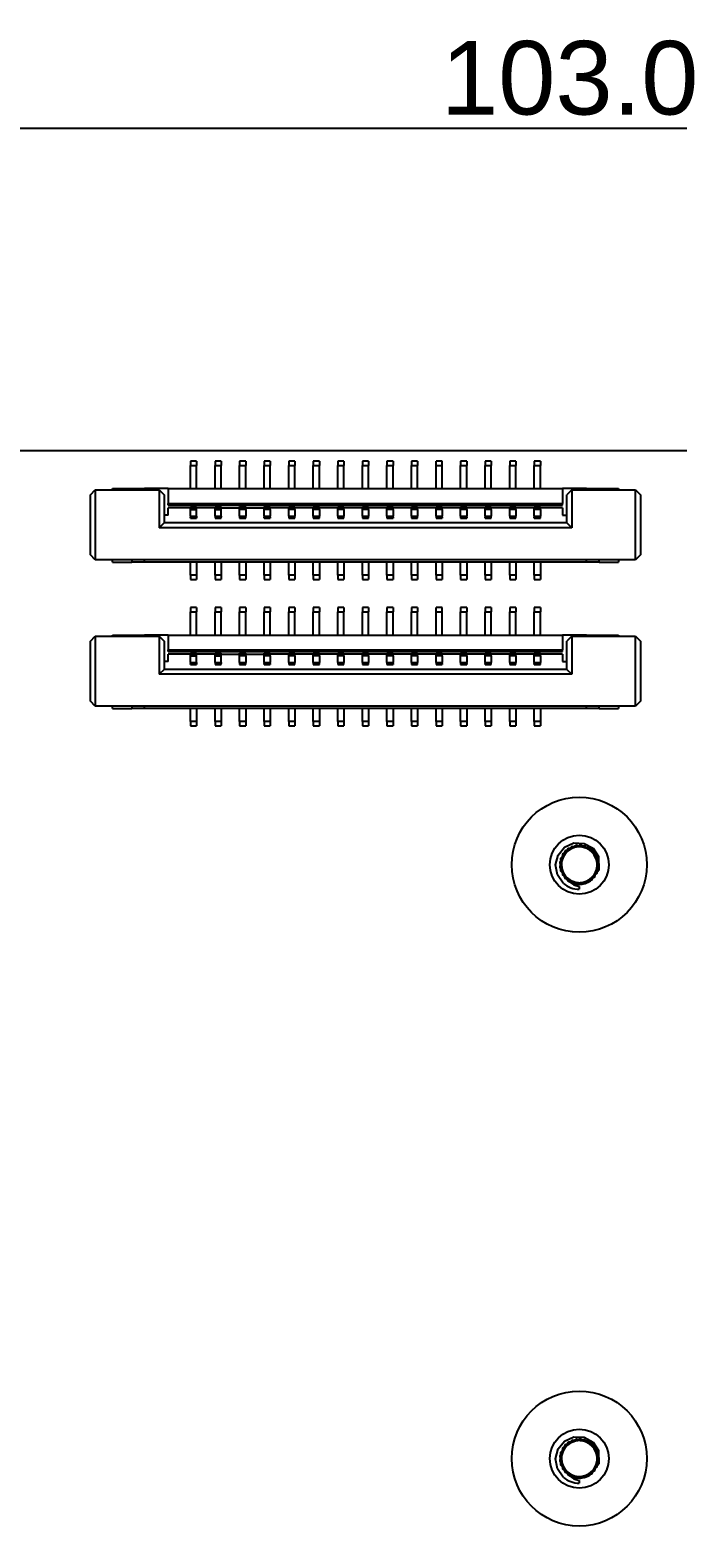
# Model space of a CAD drawing. Header units: millimetres. Extents: x 239 to 841, y 198 to 536.
# Drawn here: x 569 to 595.3, y 413.9 to 474.8 of the extents above; entities that cross this region are included whole.
import ezdxf

# ---------------------------------------------------------------- set-up
doc = ezdxf.new("R2010")
doc.units = ezdxf.units.MM
doc.styles.get("Standard").update_dxf_attribs({"font": 'arial.ttf'})
doc.dimstyles.get("Standard").update_dxf_attribs({"dimtxt": 3, "dimasz": 2, "dimexe": 0.5, "dimexo": 0.5, "dimgap": 0.5, "dimtad": 1, "dimdec": 1, "dimzin": 0, "dimdsep": 46, "dimtxsty": 'Standard', "dimcen": 0.09, "dimclrd": 253, "dimclre": 253, "dimclrt": 6, "dimadec": 0, "dimazin": 0, "dimtfac": 1, "dimtdec": 1, "dimtofl": 0, "dimtmove": 0, "dimatfit": 3, "dimfxl": 1, "dimtolj": 1, "dimtzin": 0, "dimarcsym": 0})

# ---------------------------------------------------------------- blocks, each defined once
blk = doc.blocks.new('*D3')
at = {"color": 253, "lineweight": -2}
for p, q in [((539.446, 455.662), (539.446, 471.347)), ((642.446, 455.662), (642.446, 471.347)), ((541.446, 470.847), (640.446, 470.847))]:
    blk.add_line(p, q, dxfattribs=at)
at = {"color": 253}
for points in [[(541.446, 471.181), (541.446, 470.514), (539.446, 470.847)], [(640.446, 471.181), (640.446, 470.514), (642.446, 470.847)]]:
    blk.add_solid(points, dxfattribs=at)
at = {"layer": 'Defpoints', "color": 0}
for p in [(642.446, 470.847), (539.446, 455.162), (642.446, 455.162)]:
    blk.add_point(p, dxfattribs=at)
at = {"color": 6, "insert": (590.946, 472.88), "char_height": 3, "attachment_point": 5}
blk.add_mtext('\\A1;103.0', dxfattribs=at)

msp = doc.modelspace()

# ---------------------------------------------------------------- linework, layer by layer
for p, q in [((538.446, 457.71), (643.446, 457.71)), ((575.753, 457.278), (575.503, 457.278)), ((575.503, 457.278), (575.503, 457.105)), ((575.753, 457.278), (575.753, 457.105)), ((576.753, 457.278), (576.503, 457.278)), ((576.503, 457.278), (576.503, 457.105)), ((576.753, 457.278), (576.753, 457.105)), ((577.753, 457.278), (577.503, 457.278)), ((577.503, 457.278), (577.503, 457.105)), ((577.753, 457.278), (577.753, 457.105)), ((578.753, 457.278), (578.503, 457.278)), ((578.503, 457.278), (578.503, 457.105)), ((578.753, 457.278), (578.753, 457.105)), ((579.753, 457.278), (579.503, 457.278)), ((579.503, 457.278), (579.503, 457.105)), ((579.753, 457.278), (579.753, 457.105)), ((580.753, 457.278), (580.503, 457.278)), ((580.503, 457.278), (580.503, 457.105)), ((580.753, 457.278), (580.753, 457.105)), ((581.753, 457.278), (581.503, 457.278)), ((581.503, 457.278), (581.503, 457.105)), ((581.753, 457.278), (581.753, 457.105)), ((582.753, 457.278), (582.503, 457.278)), ((582.503, 457.278), (582.503, 457.105)), ((582.753, 457.278), (582.753, 457.105)), ((583.753, 457.278), (583.503, 457.278)), ((583.503, 457.278), (583.503, 457.105)), ((583.753, 457.278), (583.753, 457.105)), ((584.753, 457.278), (584.503, 457.278)), ((584.503, 457.278), (584.503, 457.105)), ((584.753, 457.278), (584.753, 457.105)), ((585.753, 457.278), (585.503, 457.278)), ((585.503, 457.105), (585.503, 457.278)), ((585.753, 457.105), (585.753, 457.278)), ((586.753, 457.278), (586.503, 457.278)), ((586.503, 457.278), (586.503, 457.105)), ((586.753, 457.278), (586.753, 457.105)), ((587.753, 457.278), (587.503, 457.278)), ((587.503, 457.278), (587.503, 457.105)), ((587.753, 457.278), (587.753, 457.105)), ((588.753, 457.278), (588.503, 457.278)), ((588.503, 457.278), (588.503, 457.105)), ((588.753, 457.278), (588.753, 457.105)), ((589.753, 457.278), (589.503, 457.278)), ((589.503, 457.278), (589.503, 457.105)), ((589.753, 457.278), (589.753, 457.105)), ((575.503, 456.157), (575.503, 457.105)), ((575.503, 457.105), (575.753, 457.105)), ((575.753, 456.157), (575.753, 457.105)), ((576.503, 456.157), (576.503, 457.105)), ((576.503, 457.105), (576.753, 457.105)), ((576.753, 456.157), (576.753, 457.105)), ((577.503, 456.157), (577.503, 457.105)), ((577.503, 457.105), (577.753, 457.105)), ((577.753, 456.157), (577.753, 457.105)), ((578.503, 456.157), (578.503, 457.105)), ((578.503, 457.105), (578.753, 457.105)), ((578.753, 456.157), (578.753, 457.105)), ((579.503, 456.157), (579.503, 457.105)), ((579.503, 457.105), (579.753, 457.105)), ((579.753, 456.157), (579.753, 457.105)), ((580.503, 456.157), (580.503, 457.105)), ((580.503, 457.105), (580.753, 457.105)), ((580.753, 456.157), (580.753, 457.105)), ((581.503, 456.157), (581.503, 457.105)), ((581.503, 457.105), (581.753, 457.105)), ((581.753, 456.157), (581.753, 457.105)), ((582.503, 456.157), (582.503, 457.105)), ((582.503, 457.105), (582.753, 457.105)), ((582.753, 456.157), (582.753, 457.105)), ((583.503, 456.157), (583.503, 457.105)), ((583.503, 457.105), (583.753, 457.105)), ((583.753, 456.157), (583.753, 457.105)), ((584.503, 456.157), (584.503, 457.105)), ((584.503, 457.105), (584.753, 457.105)), ((584.753, 456.157), (584.753, 457.105)), ((585.503, 456.157), (585.503, 457.105)), ((585.503, 457.105), (585.753, 457.105)), ((585.753, 456.157), (585.753, 457.105)), ((586.503, 456.157), (586.503, 457.105)), ((586.503, 457.105), (586.753, 457.105)), ((586.753, 456.157), (586.753, 457.105)), ((587.503, 456.157), (587.503, 457.105)), ((587.503, 457.105), (587.753, 457.105)), ((587.753, 456.157), (587.753, 457.105)), ((588.503, 456.157), (588.503, 457.105)), ((588.503, 457.105), (588.753, 457.105)), ((588.753, 456.157), (588.753, 457.105)), ((589.503, 456.157), (589.503, 457.105)), ((589.503, 457.105), (589.753, 457.105)), ((589.753, 456.157), (589.753, 457.105)), ((571.428, 455.907), (571.628, 456.107)), ((571.628, 456.107), (571.628, 453.257)), ((571.628, 456.107), (574.228, 456.107)), ((572.328, 456.157), (573.108, 456.157)), ((572.328, 456.107), (572.328, 456.157)), ((573.108, 456.157), (573.628, 456.157)), ((573.108, 456.157), (573.108, 456.107)), ((574.598, 456.157), (573.628, 456.157)), ((573.628, 456.157), (573.628, 456.107)), ((574.228, 456.107), (574.428, 455.907)), ((574.228, 456.107), (574.228, 454.557)), ((574.598, 456.157), (574.598, 455.557)), ((574.598, 456.157), (590.658, 456.157)), ((591.628, 456.157), (590.658, 456.157)), ((590.658, 456.157), (590.658, 455.557)), ((591.028, 456.107), (590.828, 455.907)), ((591.028, 456.107), (593.628, 456.107)), ((591.028, 456.107), (591.028, 454.557)), ((591.628, 456.157), (592.148, 456.157)), ((591.628, 456.107), (591.628, 456.157)), ((592.148, 456.157), (592.928, 456.157)), ((592.148, 456.107), (592.148, 456.157)), ((592.928, 456.157), (592.928, 456.107)), ((593.628, 456.107), (593.828, 455.907)), ((593.628, 453.257), (593.628, 456.107)), ((571.428, 453.457), (571.428, 455.907)), ((574.428, 455.907), (574.428, 454.757)), ((574.598, 455.557), (590.658, 455.557)), ((574.598, 455.481), (574.598, 455.557)), ((574.598, 455.481), (590.658, 455.481)), ((590.658, 455.481), (590.658, 455.557)), ((590.828, 454.757), (590.828, 455.907)), ((593.828, 455.907), (593.828, 453.457)), ((574.598, 455.078), (574.428, 455.078)), ((574.598, 455.078), (574.598, 455.378)), ((575.503, 455.378), (574.598, 455.378)), ((575.503, 455.394), (575.503, 455.411)), ((575.753, 455.411), (575.503, 455.411)), ((575.503, 455.302), (575.503, 455.394)), ((575.503, 455.394), (575.753, 455.394)), ((575.503, 455.037), (575.503, 455.302)), ((575.503, 455.302), (575.753, 455.302)), ((575.503, 455.037), (575.503, 454.999)), ((575.503, 455.037), (575.753, 455.037)), ((575.503, 454.999), (575.753, 454.999)), ((575.503, 454.991), (575.503, 454.999)), ((575.503, 454.955), (575.503, 454.991)), ((575.503, 454.991), (575.753, 454.991)), ((575.503, 454.955), (575.753, 454.955)), ((575.753, 455.394), (575.753, 455.411)), ((575.753, 455.302), (575.753, 455.394)), ((576.503, 455.378), (575.753, 455.378)), ((575.753, 455.037), (575.753, 455.302)), ((575.753, 455.037), (575.753, 454.999)), ((575.753, 454.991), (575.753, 454.999)), ((575.753, 454.991), (575.753, 454.955)), ((576.753, 455.411), (576.503, 455.411)), ((576.503, 455.394), (576.503, 455.411)), ((576.503, 455.302), (576.503, 455.394)), ((576.503, 455.394), (576.753, 455.394)), ((576.503, 455.037), (576.503, 455.302)), ((576.503, 455.302), (576.753, 455.302)), ((576.503, 455.037), (576.503, 454.999)), ((576.503, 455.037), (576.753, 455.037)), ((576.503, 454.999), (576.753, 454.999)), ((576.503, 454.991), (576.503, 454.999)), ((576.503, 454.991), (576.503, 454.955)), ((576.503, 454.991), (576.753, 454.991)), ((576.503, 454.955), (576.753, 454.955)), ((576.753, 455.394), (576.753, 455.411)), ((576.753, 455.302), (576.753, 455.394)), ((576.753, 455.378), (577.503, 455.378)), ((576.753, 455.037), (576.753, 455.302)), ((576.753, 455.037), (576.753, 454.999)), ((576.753, 454.999), (576.753, 454.991)), ((576.753, 454.955), (576.753, 454.991)), ((577.503, 455.411), (577.753, 455.411)), ((577.503, 455.394), (577.503, 455.411)), ((577.503, 455.394), (577.753, 455.394)), ((577.503, 455.302), (577.503, 455.394)), ((577.503, 455.037), (577.503, 455.302)), ((577.753, 455.302), (577.503, 455.302)), ((577.503, 455.037), (577.503, 454.999)), ((577.503, 455.037), (577.753, 455.037)), ((577.503, 454.999), (577.753, 454.999)), ((577.503, 454.991), (577.503, 454.999)), ((577.503, 454.991), (577.503, 454.955)), ((577.503, 454.991), (577.753, 454.991)), ((577.503, 454.955), (577.753, 454.955)), ((577.753, 455.394), (577.753, 455.411)), ((577.753, 455.302), (577.753, 455.394)), ((577.753, 455.378), (578.503, 455.378)), ((577.753, 455.302), (577.753, 455.037)), ((577.753, 454.999), (577.753, 455.037)), ((577.753, 454.991), (577.753, 454.999)), ((577.753, 454.955), (577.753, 454.991)), ((578.503, 455.394), (578.503, 455.411)), ((578.753, 455.411), (578.503, 455.411)), ((578.503, 455.302), (578.503, 455.394)), ((578.503, 455.394), (578.753, 455.394)), ((578.503, 455.037), (578.503, 455.302)), ((578.753, 455.302), (578.503, 455.302)), ((578.503, 455.037), (578.503, 454.999)), ((578.503, 455.037), (578.753, 455.037)), ((578.503, 454.999), (578.753, 454.999)), ((578.503, 454.991), (578.503, 454.999)), ((578.503, 454.955), (578.503, 454.991)), ((578.503, 454.991), (578.753, 454.991)), ((578.503, 454.955), (578.753, 454.955)), ((578.753, 455.394), (578.753, 455.411)), ((578.753, 455.302), (578.753, 455.394)), ((579.503, 455.378), (578.753, 455.378)), ((578.753, 455.302), (578.753, 455.037)), ((578.753, 454.999), (578.753, 455.037)), ((578.753, 454.991), (578.753, 454.999)), ((578.753, 454.991), (578.753, 454.955)), ((579.503, 455.394), (579.503, 455.411)), ((579.753, 455.411), (579.503, 455.411)), ((579.503, 455.302), (579.503, 455.394)), ((579.503, 455.394), (579.753, 455.394)), ((579.503, 455.037), (579.503, 455.302)), ((579.753, 455.302), (579.503, 455.302)), ((579.503, 455.037), (579.503, 454.999)), ((579.503, 455.037), (579.753, 455.037)), ((579.503, 454.999), (579.753, 454.999)), ((579.503, 454.991), (579.503, 454.999)), ((579.503, 454.991), (579.503, 454.955)), ((579.503, 454.991), (579.753, 454.991)), ((579.503, 454.955), (579.753, 454.955)), ((579.753, 455.394), (579.753, 455.411)), ((579.753, 455.302), (579.753, 455.394)), ((580.503, 455.378), (579.753, 455.378)), ((579.753, 455.302), (579.753, 455.037)), ((579.753, 454.999), (579.753, 455.037)), ((579.753, 454.991), (579.753, 454.999)), ((579.753, 454.955), (579.753, 454.991)), ((580.503, 455.394), (580.503, 455.411)), ((580.753, 455.411), (580.503, 455.411)), ((580.503, 455.302), (580.503, 455.394)), ((580.503, 455.394), (580.753, 455.394)), ((580.503, 455.037), (580.503, 455.302)), ((580.753, 455.302), (580.503, 455.302)), ((580.503, 455.037), (580.503, 454.999)), ((580.503, 455.037), (580.753, 455.037)), ((580.503, 454.999), (580.753, 454.999)), ((580.503, 454.991), (580.503, 454.999)), ((580.503, 454.991), (580.503, 454.955)), ((580.503, 454.991), (580.753, 454.991)), ((580.503, 454.955), (580.753, 454.955)), ((580.753, 455.394), (580.753, 455.411)), ((580.753, 455.302), (580.753, 455.394)), ((581.503, 455.378), (580.753, 455.378)), ((580.753, 455.302), (580.753, 455.037)), ((580.753, 454.999), (580.753, 455.037)), ((580.753, 454.991), (580.753, 454.999)), ((580.753, 454.955), (580.753, 454.991)), ((581.503, 455.394), (581.503, 455.411)), ((581.753, 455.411), (581.503, 455.411)), ((581.503, 455.394), (581.753, 455.394)), ((581.503, 455.302), (581.503, 455.394)), ((581.503, 455.037), (581.503, 455.302)), ((581.753, 455.302), (581.503, 455.302)), ((581.503, 455.037), (581.503, 454.999)), ((581.503, 455.037), (581.753, 455.037)), ((581.503, 454.999), (581.753, 454.999)), ((581.503, 454.991), (581.503, 454.999)), ((581.503, 454.991), (581.503, 454.955)), ((581.503, 454.991), (581.753, 454.991)), ((581.503, 454.955), (581.753, 454.955)), ((581.753, 455.394), (581.753, 455.411)), ((581.753, 455.302), (581.753, 455.394)), ((582.503, 455.378), (581.753, 455.378)), ((581.753, 455.302), (581.753, 455.037)), ((581.753, 454.999), (581.753, 455.037)), ((581.753, 454.991), (581.753, 454.999)), ((581.753, 454.955), (581.753, 454.991)), ((582.753, 455.411), (582.503, 455.411)), ((582.503, 455.394), (582.503, 455.411)), ((582.503, 455.302), (582.503, 455.394)), ((582.503, 455.394), (582.753, 455.394)), ((582.503, 455.037), (582.503, 455.302)), ((582.753, 455.302), (582.503, 455.302)), ((582.503, 455.037), (582.503, 454.999)), ((582.503, 455.037), (582.753, 455.037)), ((582.503, 454.999), (582.753, 454.999)), ((582.503, 454.991), (582.503, 454.999)), ((582.503, 454.991), (582.503, 454.955)), ((582.503, 454.991), (582.753, 454.991)), ((582.503, 454.955), (582.753, 454.955)), ((582.753, 455.394), (582.753, 455.411)), ((582.753, 455.302), (582.753, 455.394)), ((583.503, 455.378), (582.753, 455.378)), ((582.753, 455.302), (582.753, 455.037)), ((582.753, 454.999), (582.753, 455.037)), ((582.753, 454.991), (582.753, 454.999)), ((582.753, 454.955), (582.753, 454.991)), ((583.503, 455.394), (583.503, 455.411)), ((583.753, 455.411), (583.503, 455.411)), ((583.503, 455.302), (583.503, 455.394)), ((583.503, 455.394), (583.753, 455.394)), ((583.503, 455.037), (583.503, 455.302)), ((583.753, 455.302), (583.503, 455.302)), ((583.503, 455.037), (583.503, 454.999)), ((583.503, 455.037), (583.753, 455.037)), ((583.503, 454.999), (583.753, 454.999)), ((583.503, 454.991), (583.503, 454.999)), ((583.503, 454.991), (583.503, 454.955)), ((583.503, 454.991), (583.753, 454.991)), ((583.503, 454.955), (583.753, 454.955)), ((583.753, 455.394), (583.753, 455.411)), ((583.753, 455.302), (583.753, 455.394)), ((584.503, 455.378), (583.753, 455.378)), ((583.753, 455.302), (583.753, 455.037)), ((583.753, 454.999), (583.753, 455.037)), ((583.753, 454.991), (583.753, 454.999)), ((583.753, 454.991), (583.753, 454.955)), ((584.753, 455.411), (584.503, 455.411)), ((584.503, 455.394), (584.503, 455.411)), ((584.503, 455.394), (584.753, 455.394)), ((584.503, 455.302), (584.503, 455.394)), ((584.503, 455.037), (584.503, 455.302)), ((584.753, 455.302), (584.503, 455.302)), ((584.503, 455.037), (584.503, 454.999)), ((584.503, 455.037), (584.753, 455.037)), ((584.503, 454.999), (584.753, 454.999)), ((584.503, 454.991), (584.503, 454.999)), ((584.503, 454.991), (584.503, 454.955)), ((584.503, 454.991), (584.753, 454.991)), ((584.503, 454.955), (584.753, 454.955)), ((584.753, 455.394), (584.753, 455.411)), ((584.753, 455.302), (584.753, 455.394)), ((585.503, 455.378), (584.753, 455.378)), ((584.753, 455.302), (584.753, 455.037)), ((584.753, 454.999), (584.753, 455.037)), ((584.753, 454.991), (584.753, 454.999)), ((584.753, 454.955), (584.753, 454.991)), ((585.503, 455.394), (585.503, 455.411)), ((585.753, 455.411), (585.503, 455.411)), ((585.503, 455.394), (585.753, 455.394)), ((585.503, 455.302), (585.503, 455.394)), ((585.503, 455.037), (585.503, 455.302)), ((585.753, 455.302), (585.503, 455.302)), ((585.503, 455.037), (585.503, 454.999)), ((585.503, 455.037), (585.753, 455.037)), ((585.503, 454.999), (585.753, 454.999)), ((585.503, 454.991), (585.503, 454.999)), ((585.503, 454.991), (585.503, 454.955)), ((585.503, 454.991), (585.753, 454.991)), ((585.503, 454.955), (585.753, 454.955)), ((585.753, 455.394), (585.753, 455.411)), ((585.753, 455.302), (585.753, 455.394)), ((586.503, 455.378), (585.753, 455.378)), ((585.753, 455.302), (585.753, 455.037)), ((585.753, 454.999), (585.753, 455.037)), ((585.753, 454.991), (585.753, 454.999)), ((585.753, 454.991), (585.753, 454.955)), ((586.503, 455.394), (586.503, 455.411)), ((586.753, 455.411), (586.503, 455.411)), ((586.503, 455.302), (586.503, 455.394)), ((586.503, 455.394), (586.753, 455.394)), ((586.503, 455.037), (586.503, 455.302)), ((586.753, 455.302), (586.503, 455.302)), ((586.503, 455.037), (586.503, 454.999)), ((586.503, 455.037), (586.753, 455.037)), ((586.503, 454.999), (586.753, 454.999)), ((586.503, 454.991), (586.503, 454.999)), ((586.503, 454.991), (586.503, 454.955)), ((586.503, 454.991), (586.753, 454.991)), ((586.503, 454.955), (586.753, 454.955)), ((586.753, 455.394), (586.753, 455.411)), ((586.753, 455.302), (586.753, 455.394)), ((587.503, 455.378), (586.753, 455.378)), ((586.753, 455.302), (586.753, 455.037)), ((586.753, 454.999), (586.753, 455.037)), ((586.753, 454.991), (586.753, 454.999)), ((586.753, 454.991), (586.753, 454.955)), ((587.503, 455.394), (587.503, 455.411)), ((587.753, 455.411), (587.503, 455.411)), ((587.503, 455.394), (587.753, 455.394)), ((587.503, 455.302), (587.503, 455.394)), ((587.503, 455.037), (587.503, 455.302)), ((587.753, 455.302), (587.503, 455.302)), ((587.503, 455.037), (587.503, 454.999)), ((587.503, 455.037), (587.753, 455.037)), ((587.503, 454.999), (587.753, 454.999)), ((587.503, 454.991), (587.503, 454.999)), ((587.503, 454.955), (587.503, 454.991)), ((587.503, 454.991), (587.753, 454.991)), ((587.503, 454.955), (587.753, 454.955)), ((587.753, 455.394), (587.753, 455.411)), ((587.753, 455.302), (587.753, 455.394)), ((588.503, 455.378), (587.753, 455.378)), ((587.753, 455.302), (587.753, 455.037)), ((587.753, 454.999), (587.753, 455.037)), ((587.753, 454.991), (587.753, 454.999)), ((587.753, 454.955), (587.753, 454.991)), ((588.753, 455.411), (588.503, 455.411)), ((588.503, 455.394), (588.503, 455.411)), ((588.503, 455.302), (588.503, 455.394)), ((588.503, 455.394), (588.753, 455.394)), ((588.503, 455.037), (588.503, 455.302)), ((588.753, 455.302), (588.503, 455.302)), ((588.503, 455.037), (588.503, 454.999)), ((588.503, 455.037), (588.753, 455.037)), ((588.503, 454.999), (588.753, 454.999)), ((588.503, 454.991), (588.503, 454.999)), ((588.503, 454.991), (588.503, 454.955)), ((588.503, 454.991), (588.753, 454.991)), ((588.503, 454.955), (588.753, 454.955)), ((588.753, 455.394), (588.753, 455.411)), ((588.753, 455.302), (588.753, 455.394)), ((589.503, 455.378), (588.753, 455.378)), ((588.753, 455.302), (588.753, 455.037)), ((588.753, 454.999), (588.753, 455.037)), ((588.753, 454.991), (588.753, 454.999)), ((588.753, 454.955), (588.753, 454.991)), ((589.503, 455.394), (589.503, 455.411)), ((589.753, 455.411), (589.503, 455.411)), ((589.503, 455.394), (589.753, 455.394)), ((589.503, 455.302), (589.503, 455.394)), ((589.503, 455.037), (589.503, 455.302)), ((589.753, 455.302), (589.503, 455.302)), ((589.503, 455.037), (589.503, 454.999)), ((589.503, 455.037), (589.753, 455.037)), ((589.503, 454.999), (589.753, 454.999)), ((589.503, 454.991), (589.503, 454.999)), ((589.503, 454.955), (589.503, 454.991)), ((589.503, 454.991), (589.753, 454.991)), ((589.503, 454.955), (589.753, 454.955)), ((589.753, 455.394), (589.753, 455.411)), ((589.753, 455.302), (589.753, 455.394)), ((590.658, 455.378), (589.753, 455.378)), ((589.753, 455.302), (589.753, 455.037)), ((589.753, 454.999), (589.753, 455.037)), ((589.753, 454.991), (589.753, 454.999)), ((589.753, 454.955), (589.753, 454.991)), ((590.658, 455.378), (590.658, 455.078)), ((590.658, 455.078), (590.828, 455.078)), ((574.428, 454.757), (574.228, 454.557)), ((591.028, 454.557), (574.228, 454.557)), ((590.828, 454.757), (574.428, 454.757)), ((590.828, 454.757), (591.028, 454.557)), ((571.628, 453.257), (571.428, 453.457)), ((593.628, 453.257), (571.628, 453.257)), ((572.328, 453.157), (572.328, 453.257)), ((572.328, 453.157), (573.108, 453.157)), ((573.108, 453.257), (573.108, 453.157)), ((573.628, 453.157), (573.108, 453.157)), ((573.628, 453.157), (573.628, 453.257)), ((591.628, 453.157), (573.628, 453.157)), ((575.503, 452.629), (575.503, 453.157)), ((575.753, 453.157), (575.753, 452.629)), ((576.503, 452.629), (576.503, 453.157)), ((576.753, 453.157), (576.753, 452.629)), ((577.503, 452.629), (577.503, 453.157)), ((577.753, 453.157), (577.753, 452.629)), ((578.503, 452.629), (578.503, 453.157)), ((578.753, 453.157), (578.753, 452.629)), ((579.503, 452.629), (579.503, 453.157)), ((579.753, 453.157), (579.753, 452.629)), ((580.503, 452.629), (580.503, 453.157)), ((580.753, 453.157), (580.753, 452.629)), ((581.503, 452.629), (581.503, 453.157)), ((581.753, 453.157), (581.753, 452.629)), ((582.503, 452.629), (582.503, 453.157)), ((582.753, 453.157), (582.753, 452.629)), ((583.503, 452.629), (583.503, 453.157)), ((583.753, 453.157), (583.753, 452.629)), ((584.503, 452.629), (584.503, 453.157)), ((584.753, 453.157), (584.753, 452.629)), ((585.503, 452.629), (585.503, 453.157)), ((585.753, 453.157), (585.753, 452.629)), ((586.503, 452.629), (586.503, 453.157)), ((586.753, 453.157), (586.753, 452.629)), ((587.503, 452.629), (587.503, 453.157)), ((587.753, 453.157), (587.753, 452.629)), ((588.503, 452.629), (588.503, 453.157)), ((588.753, 453.157), (588.753, 452.629)), ((589.503, 452.629), (589.503, 453.157)), ((589.753, 453.157), (589.753, 452.629)), ((591.628, 453.157), (591.628, 453.257)), ((592.148, 453.157), (591.628, 453.157)), ((592.148, 453.157), (592.148, 453.257)), ((592.148, 453.157), (592.928, 453.157)), ((592.928, 453.257), (592.928, 453.157)), ((593.828, 453.457), (593.628, 453.257)), ((575.503, 452.629), (575.503, 452.457)), ((575.753, 452.629), (575.503, 452.629)), ((575.503, 452.457), (575.753, 452.457)), ((575.753, 452.629), (575.753, 452.457)), ((576.503, 452.629), (576.503, 452.457)), ((576.753, 452.629), (576.503, 452.629)), ((576.503, 452.457), (576.753, 452.457)), ((576.753, 452.629), (576.753, 452.457)), ((577.503, 452.629), (577.503, 452.457)), ((577.753, 452.629), (577.503, 452.629)), ((577.503, 452.457), (577.753, 452.457)), ((577.753, 452.629), (577.753, 452.457)), ((578.503, 452.629), (578.503, 452.457)), ((578.753, 452.629), (578.503, 452.629)), ((578.503, 452.457), (578.753, 452.457)), ((578.753, 452.629), (578.753, 452.457)), ((579.503, 452.629), (579.503, 452.457)), ((579.753, 452.629), (579.503, 452.629)), ((579.503, 452.457), (579.753, 452.457)), ((579.753, 452.629), (579.753, 452.457)), ((580.503, 452.629), (580.503, 452.457)), ((580.753, 452.629), (580.503, 452.629)), ((580.503, 452.457), (580.753, 452.457)), ((580.753, 452.629), (580.753, 452.457)), ((581.503, 452.629), (581.503, 452.457)), ((581.753, 452.629), (581.503, 452.629)), ((581.503, 452.457), (581.753, 452.457)), ((581.753, 452.629), (581.753, 452.457)), ((582.503, 452.629), (582.503, 452.457)), ((582.753, 452.629), (582.503, 452.629)), ((582.503, 452.457), (582.753, 452.457)), ((582.753, 452.629), (582.753, 452.457)), ((583.503, 452.629), (583.503, 452.457)), ((583.753, 452.629), (583.503, 452.629)), ((583.503, 452.457), (583.753, 452.457)), ((583.753, 452.629), (583.753, 452.457)), ((584.503, 452.629), (584.503, 452.457)), ((584.753, 452.629), (584.503, 452.629)), ((584.503, 452.457), (584.753, 452.457)), ((584.753, 452.629), (584.753, 452.457)), ((585.503, 452.629), (585.503, 452.457)), ((585.753, 452.629), (585.503, 452.629)), ((585.503, 452.457), (585.753, 452.457)), ((585.753, 452.629), (585.753, 452.457)), ((586.503, 452.629), (586.503, 452.457)), ((586.753, 452.629), (586.503, 452.629)), ((586.503, 452.457), (586.753, 452.457)), ((586.753, 452.629), (586.753, 452.457)), ((587.503, 452.629), (587.503, 452.457)), ((587.753, 452.629), (587.503, 452.629)), ((587.503, 452.457), (587.753, 452.457)), ((587.753, 452.629), (587.753, 452.457)), ((588.503, 452.629), (588.503, 452.457)), ((588.753, 452.629), (588.503, 452.629)), ((588.503, 452.457), (588.753, 452.457)), ((588.753, 452.629), (588.753, 452.457)), ((589.503, 452.629), (589.503, 452.457)), ((589.753, 452.629), (589.503, 452.629)), ((589.503, 452.457), (589.753, 452.457)), ((589.753, 452.629), (589.753, 452.457)), ((575.753, 451.313), (575.503, 451.313)), ((575.503, 451.313), (575.503, 451.14)), ((575.753, 451.313), (575.753, 451.14)), ((576.753, 451.313), (576.503, 451.313)), ((576.503, 451.313), (576.503, 451.14)), ((576.753, 451.313), (576.753, 451.14)), ((577.753, 451.313), (577.503, 451.313)), ((577.503, 451.313), (577.503, 451.14)), ((577.753, 451.313), (577.753, 451.14)), ((578.753, 451.313), (578.503, 451.313)), ((578.503, 451.313), (578.503, 451.14)), ((578.753, 451.313), (578.753, 451.14)), ((579.753, 451.313), (579.503, 451.313)), ((579.503, 451.313), (579.503, 451.14)), ((579.753, 451.313), (579.753, 451.14)), ((580.753, 451.313), (580.503, 451.313)), ((580.503, 451.313), (580.503, 451.14)), ((580.753, 451.313), (580.753, 451.14)), ((581.753, 451.313), (581.503, 451.313)), ((581.503, 451.313), (581.503, 451.14)), ((581.753, 451.313), (581.753, 451.14)), ((582.753, 451.313), (582.503, 451.313)), ((582.503, 451.313), (582.503, 451.14)), ((582.753, 451.313), (582.753, 451.14)), ((583.753, 451.313), (583.503, 451.313)), ((583.503, 451.313), (583.503, 451.14)), ((583.753, 451.313), (583.753, 451.14)), ((584.753, 451.313), (584.503, 451.313)), ((584.503, 451.313), (584.503, 451.14)), ((584.753, 451.313), (584.753, 451.14)), ((585.753, 451.313), (585.503, 451.313)), ((585.503, 451.14), (585.503, 451.313)), ((585.753, 451.14), (585.753, 451.313)), ((586.753, 451.313), (586.503, 451.313)), ((586.503, 451.313), (586.503, 451.14)), ((586.753, 451.313), (586.753, 451.14)), ((587.753, 451.313), (587.503, 451.313)), ((587.503, 451.313), (587.503, 451.14)), ((587.753, 451.313), (587.753, 451.14)), ((588.753, 451.313), (588.503, 451.313)), ((588.503, 451.313), (588.503, 451.14)), ((588.753, 451.313), (588.753, 451.14)), ((589.753, 451.313), (589.503, 451.313)), ((589.503, 451.313), (589.503, 451.14)), ((589.753, 451.313), (589.753, 451.14)), ((575.503, 450.191), (575.503, 451.14)), ((575.503, 451.14), (575.753, 451.14)), ((575.753, 450.191), (575.753, 451.14)), ((576.503, 450.191), (576.503, 451.14)), ((576.503, 451.14), (576.753, 451.14)), ((576.753, 450.191), (576.753, 451.14)), ((577.503, 450.191), (577.503, 451.14)), ((577.503, 451.14), (577.753, 451.14)), ((577.753, 450.191), (577.753, 451.14)), ((578.503, 450.191), (578.503, 451.14)), ((578.503, 451.14), (578.753, 451.14)), ((578.753, 450.191), (578.753, 451.14)), ((579.503, 450.191), (579.503, 451.14)), ((579.503, 451.14), (579.753, 451.14)), ((579.753, 450.191), (579.753, 451.14)), ((580.503, 450.191), (580.503, 451.14)), ((580.503, 451.14), (580.753, 451.14)), ((580.753, 450.191), (580.753, 451.14)), ((581.503, 450.191), (581.503, 451.14)), ((581.503, 451.14), (581.753, 451.14)), ((581.753, 450.191), (581.753, 451.14)), ((582.503, 450.191), (582.503, 451.14)), ((582.503, 451.14), (582.753, 451.14)), ((582.753, 450.191), (582.753, 451.14)), ((583.503, 450.191), (583.503, 451.14)), ((583.503, 451.14), (583.753, 451.14)), ((583.753, 450.191), (583.753, 451.14)), ((584.503, 450.191), (584.503, 451.14)), ((584.503, 451.14), (584.753, 451.14)), ((584.753, 450.191), (584.753, 451.14)), ((585.503, 450.191), (585.503, 451.14)), ((585.503, 451.14), (585.753, 451.14)), ((585.753, 450.191), (585.753, 451.14)), ((586.503, 450.191), (586.503, 451.14)), ((586.503, 451.14), (586.753, 451.14)), ((586.753, 450.191), (586.753, 451.14)), ((587.503, 450.191), (587.503, 451.14)), ((587.503, 451.14), (587.753, 451.14)), ((587.753, 450.191), (587.753, 451.14)), ((588.503, 450.191), (588.503, 451.14)), ((588.503, 451.14), (588.753, 451.14)), ((588.753, 450.191), (588.753, 451.14)), ((589.503, 450.191), (589.503, 451.14)), ((589.503, 451.14), (589.753, 451.14)), ((589.753, 450.191), (589.753, 451.14)), ((571.428, 449.941), (571.628, 450.141)), ((571.428, 447.491), (571.428, 449.941)), ((571.628, 450.141), (574.228, 450.141)), ((571.628, 450.141), (571.628, 447.291)), ((572.328, 450.191), (573.108, 450.191)), ((572.328, 450.141), (572.328, 450.191)), ((573.108, 450.191), (573.628, 450.191)), ((573.108, 450.191), (573.108, 450.141)), ((574.598, 450.191), (573.628, 450.191)), ((573.628, 450.191), (573.628, 450.141)), ((574.228, 450.141), (574.428, 449.941)), ((574.228, 450.141), (574.228, 448.591)), ((574.428, 449.941), (574.428, 448.791)), ((574.598, 450.191), (590.658, 450.191)), ((574.598, 450.191), (574.598, 449.591)), ((591.628, 450.191), (590.658, 450.191)), ((590.658, 450.191), (590.658, 449.591)), ((591.028, 450.141), (590.828, 449.941)), ((590.828, 448.791), (590.828, 449.941)), ((591.028, 450.141), (593.628, 450.141)), ((591.028, 450.141), (591.028, 448.591)), ((591.628, 450.191), (592.148, 450.191)), ((591.628, 450.141), (591.628, 450.191)), ((592.148, 450.191), (592.928, 450.191)), ((592.148, 450.141), (592.148, 450.191)), ((592.928, 450.191), (592.928, 450.141)), ((593.628, 450.141), (593.828, 449.941)), ((593.628, 447.291), (593.628, 450.141)), ((593.828, 449.941), (593.828, 447.491)), ((574.598, 449.591), (590.658, 449.591)), ((574.598, 449.516), (574.598, 449.591)), ((574.598, 449.516), (590.658, 449.516)), ((574.598, 449.113), (574.598, 449.413)), ((575.503, 449.413), (574.598, 449.413)), ((575.753, 449.446), (575.503, 449.446)), ((575.503, 449.428), (575.503, 449.446)), ((575.503, 449.428), (575.753, 449.428)), ((575.503, 449.337), (575.503, 449.428)), ((575.503, 449.072), (575.503, 449.337)), ((575.503, 449.337), (575.753, 449.337)), ((575.753, 449.428), (575.753, 449.446)), ((575.753, 449.337), (575.753, 449.428)), ((576.503, 449.413), (575.753, 449.413)), ((575.753, 449.072), (575.753, 449.337)), ((576.753, 449.446), (576.503, 449.446)), ((576.503, 449.428), (576.503, 449.446)), ((576.503, 449.428), (576.753, 449.428)), ((576.503, 449.337), (576.503, 449.428)), ((576.503, 449.072), (576.503, 449.337)), ((576.503, 449.337), (576.753, 449.337)), ((576.753, 449.428), (576.753, 449.446)), ((576.753, 449.337), (576.753, 449.428)), ((576.753, 449.413), (577.503, 449.413)), ((576.753, 449.072), (576.753, 449.337)), ((577.503, 449.446), (577.753, 449.446)), ((577.503, 449.428), (577.503, 449.446)), ((577.503, 449.428), (577.753, 449.428)), ((577.503, 449.337), (577.503, 449.428)), ((577.503, 449.072), (577.503, 449.337)), ((577.753, 449.337), (577.503, 449.337)), ((577.753, 449.428), (577.753, 449.446)), ((577.753, 449.337), (577.753, 449.428)), ((577.753, 449.413), (578.503, 449.413)), ((577.753, 449.337), (577.753, 449.072)), ((578.753, 449.446), (578.503, 449.446)), ((578.503, 449.428), (578.503, 449.446)), ((578.503, 449.337), (578.503, 449.428)), ((578.503, 449.428), (578.753, 449.428)), ((578.503, 449.072), (578.503, 449.337)), ((578.753, 449.337), (578.503, 449.337)), ((578.753, 449.428), (578.753, 449.446)), ((578.753, 449.337), (578.753, 449.428)), ((579.503, 449.413), (578.753, 449.413)), ((578.753, 449.337), (578.753, 449.072)), ((579.753, 449.446), (579.503, 449.446)), ((579.503, 449.428), (579.503, 449.446)), ((579.503, 449.337), (579.503, 449.428)), ((579.503, 449.428), (579.753, 449.428)), ((579.503, 449.072), (579.503, 449.337)), ((579.753, 449.337), (579.503, 449.337)), ((579.753, 449.428), (579.753, 449.446)), ((579.753, 449.337), (579.753, 449.428)), ((580.503, 449.413), (579.753, 449.413)), ((579.753, 449.337), (579.753, 449.072)), ((580.753, 449.446), (580.503, 449.446)), ((580.503, 449.428), (580.503, 449.446)), ((580.503, 449.428), (580.753, 449.428)), ((580.503, 449.337), (580.503, 449.428)), ((580.503, 449.072), (580.503, 449.337)), ((580.753, 449.337), (580.503, 449.337)), ((580.753, 449.428), (580.753, 449.446)), ((580.753, 449.337), (580.753, 449.428)), ((581.503, 449.413), (580.753, 449.413)), ((580.753, 449.337), (580.753, 449.072)), ((581.753, 449.446), (581.503, 449.446)), ((581.503, 449.428), (581.503, 449.446)), ((581.503, 449.428), (581.753, 449.428)), ((581.503, 449.337), (581.503, 449.428)), ((581.503, 449.072), (581.503, 449.337)), ((581.753, 449.337), (581.503, 449.337)), ((581.753, 449.428), (581.753, 449.446)), ((581.753, 449.337), (581.753, 449.428)), ((582.503, 449.413), (581.753, 449.413)), ((581.753, 449.337), (581.753, 449.072)), ((582.753, 449.446), (582.503, 449.446)), ((582.503, 449.428), (582.503, 449.446)), ((582.503, 449.428), (582.753, 449.428)), ((582.503, 449.337), (582.503, 449.428)), ((582.503, 449.072), (582.503, 449.337)), ((582.753, 449.337), (582.503, 449.337)), ((582.753, 449.428), (582.753, 449.446)), ((582.753, 449.337), (582.753, 449.428)), ((583.503, 449.413), (582.753, 449.413)), ((582.753, 449.337), (582.753, 449.072)), ((583.753, 449.446), (583.503, 449.446)), ((583.503, 449.428), (583.503, 449.446)), ((583.503, 449.428), (583.753, 449.428)), ((583.503, 449.337), (583.503, 449.428)), ((583.503, 449.072), (583.503, 449.337)), ((583.753, 449.337), (583.503, 449.337)), ((583.753, 449.428), (583.753, 449.446)), ((583.753, 449.337), (583.753, 449.428)), ((584.503, 449.413), (583.753, 449.413)), ((583.753, 449.337), (583.753, 449.072)), ((584.753, 449.446), (584.503, 449.446)), ((584.503, 449.428), (584.503, 449.446)), ((584.503, 449.428), (584.753, 449.428)), ((584.503, 449.337), (584.503, 449.428)), ((584.503, 449.072), (584.503, 449.337)), ((584.753, 449.337), (584.503, 449.337)), ((584.753, 449.428), (584.753, 449.446)), ((584.753, 449.337), (584.753, 449.428)), ((585.503, 449.413), (584.753, 449.413)), ((584.753, 449.337), (584.753, 449.072)), ((585.753, 449.446), (585.503, 449.446)), ((585.503, 449.428), (585.503, 449.446)), ((585.503, 449.428), (585.753, 449.428)), ((585.503, 449.337), (585.503, 449.428)), ((585.503, 449.072), (585.503, 449.337)), ((585.753, 449.337), (585.503, 449.337)), ((585.753, 449.428), (585.753, 449.446)), ((585.753, 449.337), (585.753, 449.428)), ((586.503, 449.413), (585.753, 449.413)), ((585.753, 449.337), (585.753, 449.072)), ((586.753, 449.446), (586.503, 449.446)), ((586.503, 449.428), (586.503, 449.446)), ((586.503, 449.337), (586.503, 449.428)), ((586.503, 449.428), (586.753, 449.428)), ((586.503, 449.072), (586.503, 449.337)), ((586.753, 449.337), (586.503, 449.337)), ((586.753, 449.428), (586.753, 449.446)), ((586.753, 449.337), (586.753, 449.428)), ((587.503, 449.413), (586.753, 449.413)), ((586.753, 449.337), (586.753, 449.072)), ((587.753, 449.446), (587.503, 449.446)), ((587.503, 449.428), (587.503, 449.446)), ((587.503, 449.428), (587.753, 449.428)), ((587.503, 449.337), (587.503, 449.428)), ((587.503, 449.072), (587.503, 449.337)), ((587.753, 449.337), (587.503, 449.337)), ((587.753, 449.428), (587.753, 449.446)), ((587.753, 449.337), (587.753, 449.428)), ((588.503, 449.413), (587.753, 449.413)), ((587.753, 449.337), (587.753, 449.072)), ((588.753, 449.446), (588.503, 449.446)), ((588.503, 449.428), (588.503, 449.446)), ((588.503, 449.337), (588.503, 449.428)), ((588.503, 449.428), (588.753, 449.428)), ((588.503, 449.072), (588.503, 449.337)), ((588.753, 449.337), (588.503, 449.337)), ((588.753, 449.428), (588.753, 449.446)), ((588.753, 449.337), (588.753, 449.428)), ((589.503, 449.413), (588.753, 449.413)), ((588.753, 449.337), (588.753, 449.072)), ((589.753, 449.446), (589.503, 449.446)), ((589.503, 449.428), (589.503, 449.446)), ((589.503, 449.337), (589.503, 449.428)), ((589.503, 449.428), (589.753, 449.428)), ((589.503, 449.072), (589.503, 449.337)), ((589.753, 449.337), (589.503, 449.337)), ((589.753, 449.428), (589.753, 449.446)), ((589.753, 449.337), (589.753, 449.428)), ((590.658, 449.413), (589.753, 449.413)), ((589.753, 449.337), (589.753, 449.072)), ((590.658, 449.516), (590.658, 449.591)), ((590.658, 449.413), (590.658, 449.113)), ((574.428, 448.791), (574.228, 448.591)), ((574.598, 449.113), (574.428, 449.113)), ((590.828, 448.791), (574.428, 448.791)), ((575.503, 449.072), (575.503, 449.034)), ((575.503, 449.072), (575.753, 449.072)), ((575.503, 449.034), (575.753, 449.034)), ((575.503, 449.026), (575.503, 449.034)), ((575.503, 448.99), (575.503, 449.026)), ((575.503, 449.026), (575.753, 449.026)), ((575.503, 448.99), (575.753, 448.99)), ((575.753, 449.072), (575.753, 449.034)), ((575.753, 449.026), (575.753, 449.034)), ((575.753, 449.026), (575.753, 448.99)), ((576.503, 449.072), (576.503, 449.034)), ((576.503, 449.072), (576.753, 449.072)), ((576.503, 449.034), (576.753, 449.034)), ((576.503, 449.026), (576.503, 449.034)), ((576.503, 449.026), (576.503, 448.99)), ((576.503, 449.026), (576.753, 449.026)), ((576.503, 448.99), (576.753, 448.99)), ((576.753, 449.072), (576.753, 449.034)), ((576.753, 449.034), (576.753, 449.026)), ((576.753, 448.99), (576.753, 449.026)), ((577.503, 449.072), (577.503, 449.034)), ((577.503, 449.072), (577.753, 449.072)), ((577.503, 449.034), (577.753, 449.034)), ((577.503, 449.026), (577.503, 449.034)), ((577.503, 449.026), (577.503, 448.99)), ((577.503, 449.026), (577.753, 449.026)), ((577.503, 448.99), (577.753, 448.99)), ((577.753, 449.034), (577.753, 449.072)), ((577.753, 449.026), (577.753, 449.034)), ((577.753, 448.99), (577.753, 449.026)), ((578.503, 449.072), (578.503, 449.034)), ((578.503, 449.072), (578.753, 449.072)), ((578.503, 449.034), (578.753, 449.034)), ((578.503, 449.026), (578.503, 449.034)), ((578.503, 448.99), (578.503, 449.026)), ((578.503, 449.026), (578.753, 449.026)), ((578.503, 448.99), (578.753, 448.99)), ((578.753, 449.034), (578.753, 449.072)), ((578.753, 449.026), (578.753, 449.034)), ((578.753, 449.026), (578.753, 448.99)), ((579.503, 449.072), (579.503, 449.034)), ((579.503, 449.072), (579.753, 449.072)), ((579.503, 449.034), (579.753, 449.034)), ((579.503, 449.026), (579.503, 449.034)), ((579.503, 449.026), (579.503, 448.99)), ((579.503, 449.026), (579.753, 449.026)), ((579.503, 448.99), (579.753, 448.99)), ((579.753, 449.034), (579.753, 449.072)), ((579.753, 449.026), (579.753, 449.034)), ((579.753, 448.99), (579.753, 449.026)), ((580.503, 449.072), (580.503, 449.034)), ((580.503, 449.072), (580.753, 449.072)), ((580.503, 449.034), (580.753, 449.034)), ((580.503, 449.026), (580.503, 449.034)), ((580.503, 449.026), (580.503, 448.99)), ((580.503, 449.026), (580.753, 449.026)), ((580.503, 448.99), (580.753, 448.99)), ((580.753, 449.034), (580.753, 449.072)), ((580.753, 449.026), (580.753, 449.034)), ((580.753, 448.99), (580.753, 449.026)), ((581.503, 449.072), (581.503, 449.034)), ((581.503, 449.072), (581.753, 449.072)), ((581.503, 449.034), (581.753, 449.034)), ((581.503, 449.026), (581.503, 449.034)), ((581.503, 449.026), (581.503, 448.99)), ((581.503, 449.026), (581.753, 449.026)), ((581.503, 448.99), (581.753, 448.99)), ((581.753, 449.034), (581.753, 449.072)), ((581.753, 449.026), (581.753, 449.034)), ((581.753, 448.99), (581.753, 449.026)), ((582.503, 449.072), (582.503, 449.034)), ((582.503, 449.072), (582.753, 449.072)), ((582.503, 449.034), (582.753, 449.034)), ((582.503, 449.026), (582.503, 449.034)), ((582.503, 449.026), (582.503, 448.99)), ((582.503, 449.026), (582.753, 449.026)), ((582.503, 448.99), (582.753, 448.99)), ((582.753, 449.034), (582.753, 449.072)), ((582.753, 449.026), (582.753, 449.034)), ((582.753, 448.99), (582.753, 449.026)), ((583.503, 449.072), (583.503, 449.034)), ((583.503, 449.072), (583.753, 449.072)), ((583.503, 449.034), (583.753, 449.034)), ((583.503, 449.026), (583.503, 449.034)), ((583.503, 449.026), (583.503, 448.99)), ((583.503, 449.026), (583.753, 449.026)), ((583.503, 448.99), (583.753, 448.99)), ((583.753, 449.034), (583.753, 449.072)), ((583.753, 449.026), (583.753, 449.034)), ((583.753, 449.026), (583.753, 448.99)), ((584.503, 449.072), (584.503, 449.034)), ((584.503, 449.072), (584.753, 449.072)), ((584.503, 449.034), (584.753, 449.034)), ((584.503, 449.026), (584.503, 449.034)), ((584.503, 449.026), (584.503, 448.99)), ((584.503, 449.026), (584.753, 449.026)), ((584.503, 448.99), (584.753, 448.99)), ((584.753, 449.034), (584.753, 449.072)), ((584.753, 449.026), (584.753, 449.034)), ((584.753, 448.99), (584.753, 449.026)), ((585.503, 449.072), (585.503, 449.034)), ((585.503, 449.072), (585.753, 449.072)), ((585.503, 449.034), (585.753, 449.034)), ((585.503, 449.026), (585.503, 449.034)), ((585.503, 449.026), (585.503, 448.99)), ((585.503, 449.026), (585.753, 449.026)), ((585.503, 448.99), (585.753, 448.99)), ((585.753, 449.034), (585.753, 449.072)), ((585.753, 449.026), (585.753, 449.034)), ((585.753, 449.026), (585.753, 448.99)), ((586.503, 449.072), (586.503, 449.034)), ((586.503, 449.072), (586.753, 449.072)), ((586.503, 449.034), (586.753, 449.034)), ((586.503, 449.026), (586.503, 449.034)), ((586.503, 449.026), (586.503, 448.99)), ((586.503, 449.026), (586.753, 449.026)), ((586.503, 448.99), (586.753, 448.99)), ((586.753, 449.034), (586.753, 449.072)), ((586.753, 449.026), (586.753, 449.034)), ((586.753, 449.026), (586.753, 448.99)), ((587.503, 449.072), (587.503, 449.034)), ((587.503, 449.072), (587.753, 449.072)), ((587.503, 449.034), (587.753, 449.034)), ((587.503, 449.026), (587.503, 449.034)), ((587.503, 448.99), (587.503, 449.026)), ((587.503, 449.026), (587.753, 449.026)), ((587.503, 448.99), (587.753, 448.99)), ((587.753, 449.034), (587.753, 449.072)), ((587.753, 449.026), (587.753, 449.034)), ((587.753, 448.99), (587.753, 449.026)), ((588.503, 449.072), (588.503, 449.034)), ((588.503, 449.072), (588.753, 449.072)), ((588.503, 449.034), (588.753, 449.034)), ((588.503, 449.026), (588.503, 449.034)), ((588.503, 449.026), (588.503, 448.99)), ((588.503, 449.026), (588.753, 449.026)), ((588.503, 448.99), (588.753, 448.99)), ((588.753, 449.034), (588.753, 449.072)), ((588.753, 449.026), (588.753, 449.034)), ((588.753, 448.99), (588.753, 449.026)), ((589.503, 449.072), (589.503, 449.034)), ((589.503, 449.072), (589.753, 449.072)), ((589.503, 449.034), (589.753, 449.034)), ((589.503, 449.026), (589.503, 449.034)), ((589.503, 448.99), (589.503, 449.026)), ((589.503, 449.026), (589.753, 449.026)), ((589.503, 448.99), (589.753, 448.99)), ((589.753, 449.034), (589.753, 449.072)), ((589.753, 449.026), (589.753, 449.034)), ((589.753, 448.99), (589.753, 449.026)), ((590.658, 449.113), (590.828, 449.113)), ((590.828, 448.791), (591.028, 448.591)), ((591.028, 448.591), (574.228, 448.591)), ((571.628, 447.291), (571.428, 447.491)), ((593.628, 447.291), (571.628, 447.291)), ((572.328, 447.191), (572.328, 447.291)), ((572.328, 447.191), (573.108, 447.191)), ((573.108, 447.291), (573.108, 447.191)), ((573.628, 447.191), (573.108, 447.191)), ((573.628, 447.191), (573.628, 447.291)), ((591.628, 447.191), (573.628, 447.191)), ((575.503, 446.664), (575.503, 447.191)), ((575.753, 447.191), (575.753, 446.664)), ((576.503, 446.664), (576.503, 447.191)), ((576.753, 447.191), (576.753, 446.664)), ((577.503, 446.664), (577.503, 447.191)), ((577.753, 447.191), (577.753, 446.664)), ((578.503, 446.664), (578.503, 447.191)), ((578.753, 447.191), (578.753, 446.664)), ((579.503, 446.664), (579.503, 447.191)), ((579.753, 447.191), (579.753, 446.664)), ((580.503, 446.664), (580.503, 447.191)), ((580.753, 447.191), (580.753, 446.664)), ((581.503, 446.664), (581.503, 447.191)), ((581.753, 447.191), (581.753, 446.664)), ((582.503, 446.664), (582.503, 447.191)), ((582.753, 447.191), (582.753, 446.664)), ((583.503, 446.664), (583.503, 447.191)), ((583.753, 447.191), (583.753, 446.664)), ((584.503, 446.664), (584.503, 447.191)), ((584.753, 447.191), (584.753, 446.664)), ((585.503, 446.664), (585.503, 447.191)), ((585.753, 447.191), (585.753, 446.664)), ((586.503, 446.664), (586.503, 447.191)), ((586.753, 447.191), (586.753, 446.664)), ((587.503, 446.664), (587.503, 447.191)), ((587.753, 447.191), (587.753, 446.664)), ((588.503, 446.664), (588.503, 447.191)), ((588.753, 447.191), (588.753, 446.664)), ((589.503, 446.664), (589.503, 447.191)), ((589.753, 447.191), (589.753, 446.664)), ((591.628, 447.191), (591.628, 447.291)), ((592.148, 447.191), (591.628, 447.191)), ((592.148, 447.191), (592.148, 447.291)), ((592.148, 447.191), (592.928, 447.191)), ((592.928, 447.291), (592.928, 447.191)), ((593.828, 447.491), (593.628, 447.291)), ((575.503, 446.664), (575.503, 446.491)), ((575.753, 446.664), (575.503, 446.664)), ((575.503, 446.491), (575.753, 446.491)), ((575.753, 446.664), (575.753, 446.491)), ((576.503, 446.664), (576.503, 446.491)), ((576.753, 446.664), (576.503, 446.664)), ((576.503, 446.491), (576.753, 446.491)), ((576.753, 446.664), (576.753, 446.491)), ((577.503, 446.664), (577.503, 446.491)), ((577.753, 446.664), (577.503, 446.664)), ((577.503, 446.491), (577.753, 446.491)), ((577.753, 446.664), (577.753, 446.491)), ((578.503, 446.664), (578.503, 446.491)), ((578.753, 446.664), (578.503, 446.664)), ((578.503, 446.491), (578.753, 446.491)), ((578.753, 446.664), (578.753, 446.491)), ((579.503, 446.664), (579.503, 446.491)), ((579.753, 446.664), (579.503, 446.664)), ((579.503, 446.491), (579.753, 446.491)), ((579.753, 446.664), (579.753, 446.491)), ((580.503, 446.664), (580.503, 446.491)), ((580.753, 446.664), (580.503, 446.664)), ((580.503, 446.491), (580.753, 446.491)), ((580.753, 446.664), (580.753, 446.491)), ((581.503, 446.664), (581.503, 446.491)), ((581.753, 446.664), (581.503, 446.664)), ((581.503, 446.491), (581.753, 446.491)), ((581.753, 446.664), (581.753, 446.491)), ((582.503, 446.664), (582.503, 446.491)), ((582.753, 446.664), (582.503, 446.664)), ((582.503, 446.491), (582.753, 446.491)), ((582.753, 446.664), (582.753, 446.491)), ((583.503, 446.664), (583.503, 446.491)), ((583.753, 446.664), (583.503, 446.664)), ((583.503, 446.491), (583.753, 446.491)), ((583.753, 446.664), (583.753, 446.491)), ((584.503, 446.664), (584.503, 446.491)), ((584.753, 446.664), (584.503, 446.664)), ((584.503, 446.491), (584.753, 446.491)), ((584.753, 446.664), (584.753, 446.491)), ((585.503, 446.664), (585.503, 446.491)), ((585.753, 446.664), (585.503, 446.664)), ((585.503, 446.491), (585.753, 446.491)), ((585.753, 446.664), (585.753, 446.491)), ((586.503, 446.664), (586.503, 446.491)), ((586.753, 446.664), (586.503, 446.664)), ((586.503, 446.491), (586.753, 446.491)), ((586.753, 446.664), (586.753, 446.491)), ((587.503, 446.664), (587.503, 446.491)), ((587.753, 446.664), (587.503, 446.664)), ((587.503, 446.491), (587.753, 446.491)), ((587.753, 446.664), (587.753, 446.491)), ((588.503, 446.664), (588.503, 446.491)), ((588.753, 446.664), (588.503, 446.664)), ((588.503, 446.491), (588.753, 446.491)), ((588.753, 446.664), (588.753, 446.491)), ((589.503, 446.664), (589.503, 446.491)), ((589.753, 446.664), (589.503, 446.664)), ((589.503, 446.491), (589.753, 446.491)), ((589.753, 446.664), (589.753, 446.491)), ((591.335, 439.94), (591.335, 439.832)), ((591.335, 415.74), (591.335, 415.632))]:
    msp.add_line(p, q)
for points in [[(590.679, 440.077), (590.444, 440.418), (590.369, 440.826), (590.474, 441.227), (590.739, 441.546), (591.117, 441.717), (591.531, 441.703), (591.894, 441.504), (592.124, 441.16), (592.133, 440.612), (591.797, 440.179)], [(591.719, 440.13), (592.119, 440.67), (591.966, 441.324), (591.369, 441.631), (590.748, 441.375), (590.541, 440.737), (590.893, 440.165), (591.557, 440.063), (592.064, 440.503), (592.058, 441.174), (591.543, 441.604), (590.881, 441.49), (590.539, 440.912), (590.758, 440.277), (591.383, 440.033), (591.975, 440.352), (592.116, 441.008), (591.706, 441.54), (591.036, 441.574), (590.576, 441.084), (590.651, 440.417), (591.208, 440.042), (591.854, 440.223), (592.135, 440.833), (591.852, 441.442), (591.206, 441.621), (590.65, 441.244), (590.577, 440.577), (591.038, 440.089), (591.709, 440.124), (592.116, 440.658), (591.973, 441.314), (591.381, 441.63), (590.756, 441.384), (590.539, 440.749), (590.883, 440.172), (591.545, 440.06), (592.059, 440.491), (592.063, 441.163), (591.555, 441.601), (590.891, 441.497), (590.541, 440.925), (590.75, 440.287), (591.371, 440.033), (591.967, 440.342), (592.118, 440.996), (591.718, 441.534), (591.047, 441.578), (590.58, 441.096), (590.645, 440.428), (591.195, 440.044), (591.845, 440.215), (592.135, 440.82), (591.862, 441.434), (591.218, 441.623), (590.656, 441.255), (590.573, 440.588), (591.026, 440.094), (591.698, 440.119), (592.113, 440.646), (591.981, 441.304), (591.394, 441.63), (590.765, 441.393), (590.538, 440.761), (590.873, 440.178)], [(590.873, 440.178), (591.113, 440.008), (591.335, 439.94)], [(590.679, 415.877), (590.444, 416.218), (590.369, 416.626), (590.474, 417.027), (590.739, 417.346), (591.117, 417.517), (591.531, 417.503), (591.894, 417.304), (592.124, 416.96), (592.133, 416.412), (591.797, 415.979)], [(591.719, 415.93), (592.119, 416.47), (591.966, 417.124), (591.369, 417.431), (590.748, 417.175), (590.541, 416.537), (590.893, 415.965), (591.557, 415.863), (592.064, 416.303), (592.058, 416.974), (591.543, 417.404), (590.881, 417.29), (590.539, 416.712), (590.758, 416.077), (591.383, 415.833), (591.975, 416.152), (592.116, 416.808), (591.706, 417.34), (591.036, 417.374), (590.576, 416.884), (590.651, 416.217), (591.208, 415.842), (591.854, 416.023), (592.135, 416.633), (591.852, 417.242), (591.206, 417.421), (590.65, 417.044), (590.577, 416.377), (591.038, 415.889), (591.709, 415.924), (592.116, 416.458), (591.973, 417.114), (591.381, 417.43), (590.756, 417.184), (590.539, 416.549), (590.883, 415.972), (591.545, 415.86), (592.059, 416.291), (592.063, 416.963), (591.555, 417.401), (590.891, 417.297), (590.541, 416.725), (590.75, 416.087), (591.371, 415.833), (591.967, 416.142), (592.118, 416.796), (591.718, 417.334), (591.047, 417.378), (590.58, 416.896), (590.645, 416.228), (591.195, 415.844), (591.845, 416.015), (592.135, 416.62), (591.862, 417.234), (591.218, 417.423), (590.656, 417.055), (590.573, 416.388), (591.026, 415.894), (591.698, 415.919), (592.113, 416.446), (591.981, 417.104), (591.394, 417.43), (590.765, 417.193), (590.538, 416.561), (590.873, 415.978)], [(590.873, 415.978), (591.113, 415.808), (591.335, 415.74)]]:
    msp.add_lwpolyline(points)
for centre, radius in [((591.335, 440.832), 2.75), ((591.335, 440.832), 1.2), ((591.335, 416.632), 2.75), ((591.335, 416.632), 1.2)]:
    msp.add_circle(centre, radius)
for centre, radius, start, end in [((591.335, 440.832), 1, 228.99798, 270), ((591.335, 440.832), 0.8, 234.75564, 305.30005), ((591.335, 416.632), 1, 228.99798, 270), ((591.335, 416.632), 0.8, 234.75564, 305.30005)]:
    msp.add_arc(centre, radius, start, end)

# ---------------------------------------------------------------- dimensions: what is measured, and where the dimension line sits
dim = msp.add_linear_dim(base=(642.446, 470.847), p1=(539.446, 455.162), p2=(642.446, 455.162), dimstyle='Standard')
dim.commit()
dim.dimension.update_dxf_attribs({"geometry": '*D3', "text_midpoint": (590.946, 472.88)})

doc.saveas('drawing.dxf')
